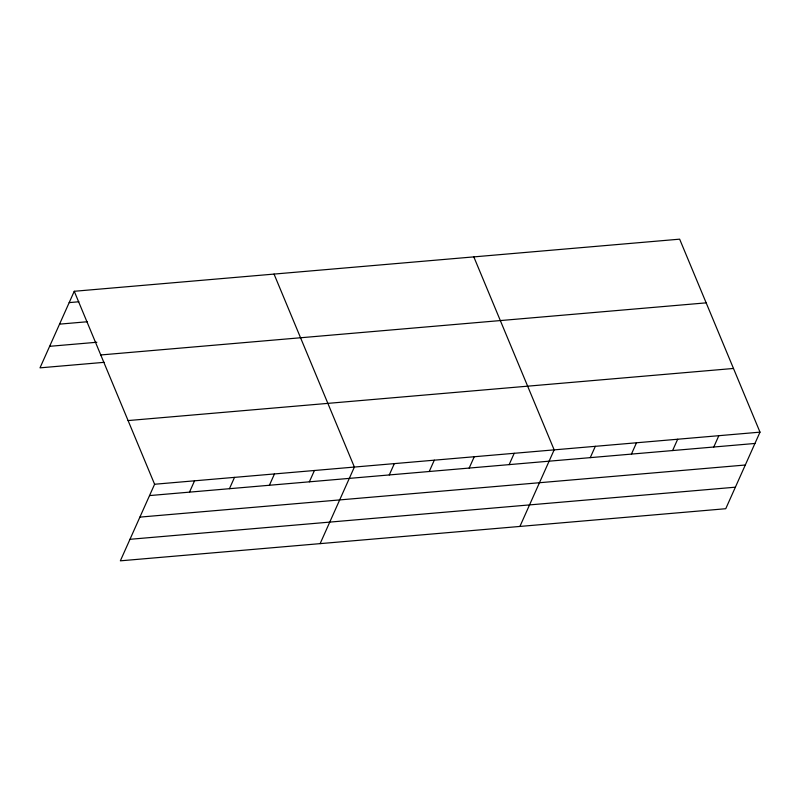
<?xml version="1.0" encoding="UTF-8"?>
<svg xmlns="http://www.w3.org/2000/svg" width="800" height="800" viewBox="0 0 800 800"><rect width="100%" height="100%" fill="white"/><g stroke="black" fill="none" stroke-linecap="round" stroke-linejoin="round"><path stroke-width="1.2" d="M74.25 291.28L154.6 484.25L120.35 560.83L725.75 508.72L760 432.15L679.65 239.17L74.25 291.28L40 367.85L104.17 362.33M189.49 492.14L194.56 480.81M229.45 488.7L234.51 477.38M269.4 485.26L274.47 473.94M309.36 481.83L314.43 470.5M320.13 543.63L354.38 467.06L274.04 274.08M389.27 474.95L394.34 463.62M429.23 471.51L434.3 460.18M469.18 468.07L474.25 456.74M509.14 464.63L514.21 453.3M519.91 526.44L554.16 449.86L473.82 256.89M590.26 457.65L595.33 446.32M631.43 454.1L636.5 442.78M672.6 450.56L677.67 439.23M713.77 447.02L718.83 435.69M69.19 302.61L78.87 301.77M59.56 324.14L87.4 321.74M49.63 346.32L96.85 342.26M100.77 354.96L706.17 302.85M128.09 420.57L733.49 368.46M154.6 484.25L760 432.15M149.53 495.58L754.93 443.47M139.9 517.11L745.3 465.01M129.98 539.3L735.38 487.19"/></g></svg>
